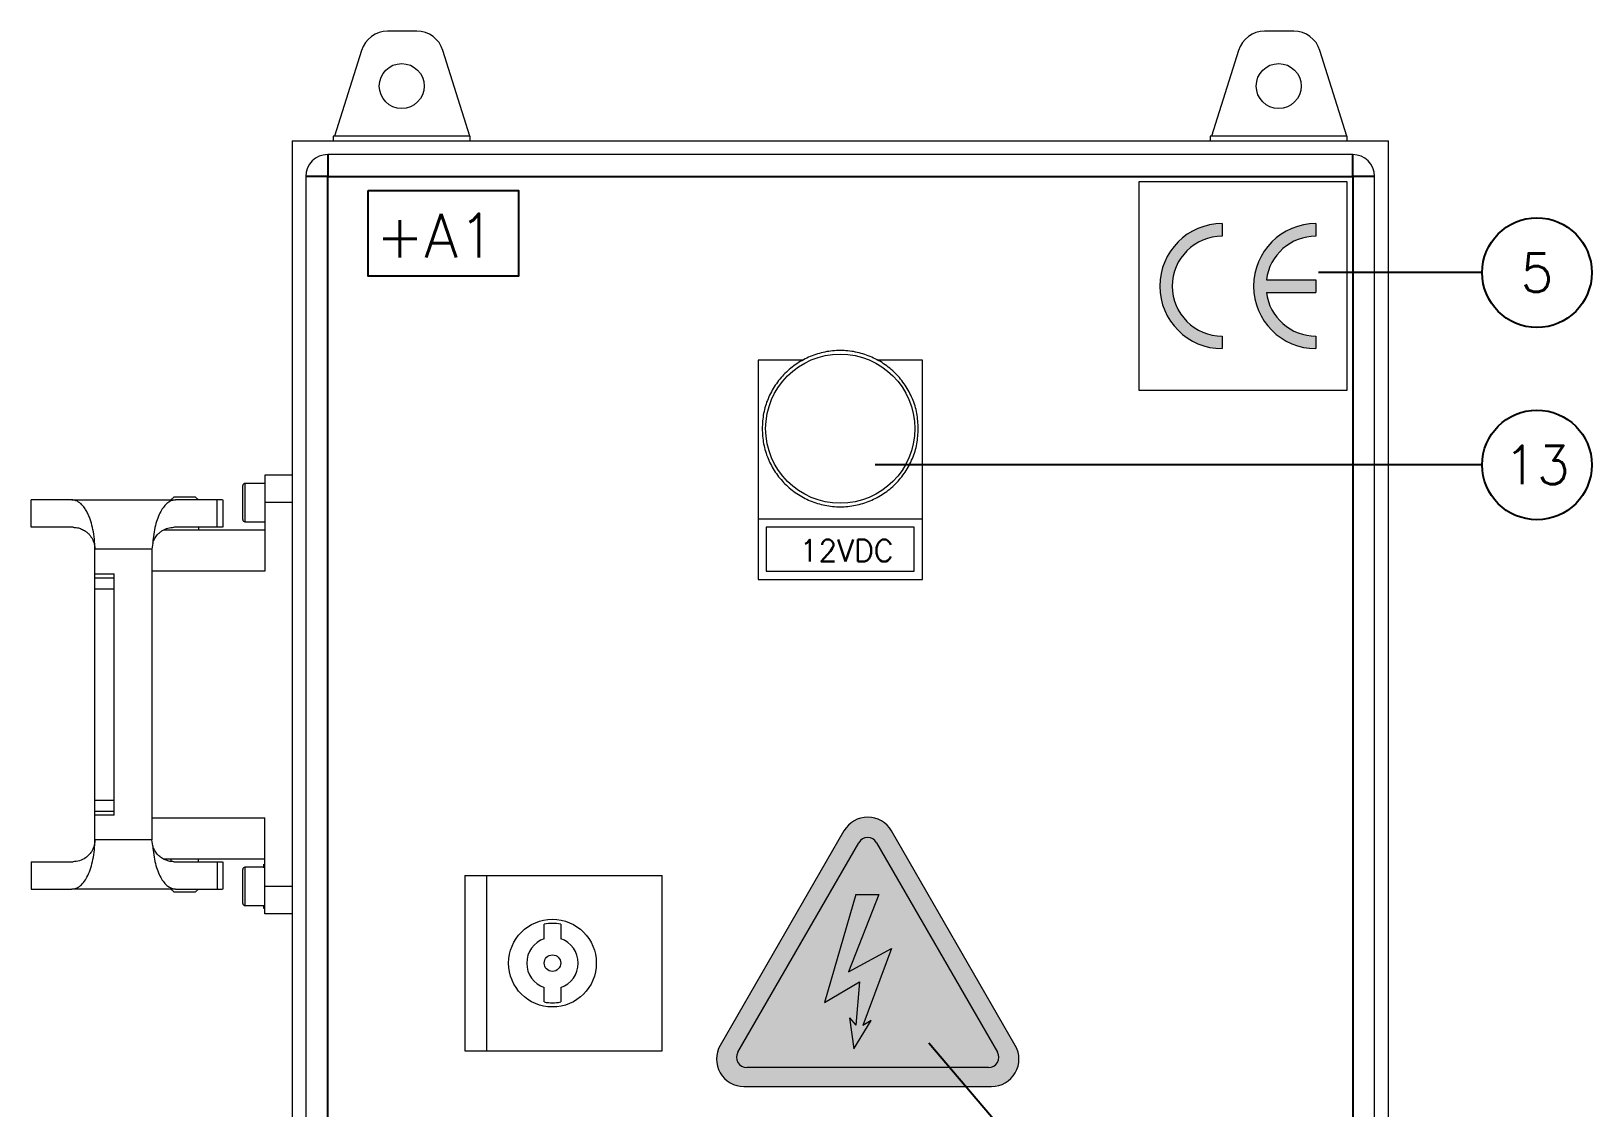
# Model space of a CAD drawing. Extents: x 4137 to 28680, y 2446 to 6814.
# Drawn here: x 24376.6 to 24735.3, y 5632.7 to 5880.2 of the extents above; entities that cross this region are included whole.
import ezdxf
from ezdxf.enums import TextEntityAlignment as Align

# ---------------------------------------------------------------- set-up
doc = ezdxf.new("R2010")
doc.units = 0
doc.header["$LTSCALE"] = 0.5
doc.layers.get('0').update_dxf_attribs({"linetype": 'CONTINUOUS'})
doc.layers.add('DIM', color=5, linetype='CONTINUOUS')
doc.layers.add('VOL', color=2, linetype='CONTINUOUS')
doc.styles.get("Standard").update_dxf_attribs({"font": 'simplex.shx'})

msp = doc.modelspace()

# ---------------------------------------------------------------- hatches: boundary and pattern name
h = msp.add_hatch(color=256)
h.dxf.hatch_style = 1
h.paths.add_polyline_path([(24671.91, 5835.93, 1), (24671.91, 5807.2), (24671.91, 5810.07, -0.377964), (24660.51, 5820.13), (24671.91, 5820.13), (24671.91, 5823), (24660.51, 5823, -0.377965), (24671.91, 5833.06)])
h.paths.add_polyline_path([(24650.36, 5833.06), (24650.36, 5835.93, 1), (24650.36, 5807.2), (24650.36, 5810.07, -1)])
h = msp.add_hatch(color=256)
h.dxf.hatch_style = 1
h.paths.add_polyline_path([(24671.91, 5835.93, 1), (24671.91, 5807.2), (24671.91, 5810.07, -0.377964), (24660.51, 5820.13), (24671.91, 5820.13), (24671.91, 5823), (24660.51, 5823, -0.377965), (24671.91, 5833.06)])
h.paths.add_polyline_path([(24650.36, 5833.06), (24650.36, 5835.93, 1), (24650.36, 5807.2), (24650.36, 5810.07, -1)])
h = msp.add_hatch(color=256)
h.dxf.hatch_style = 1
h.paths.add_polyline_path([(24563.4, 5696.36), (24534.93, 5647.05, 0.57735), (24540.39, 5637.6), (24597.32, 5637.6, 0.577473), (24602.77, 5647.06), (24574.31, 5696.36, 0.577745)])
h.paths.add_polyline_path([(24571.38, 5681.7), (24564.46, 5663.92), (24574.35, 5669.29), (24567.71, 5651.64), (24569.69, 5652.76), (24565.69, 5646.27), (24564.69, 5653.38), (24566.13, 5651.66), (24566.95, 5661.63), (24558.91, 5656.9), (24566.1, 5681.7)], flags=16)
h = msp.add_hatch(color=256)
h.dxf.hatch_style = 1
h.paths.add_polyline_path([(24563.4, 5696.36), (24534.93, 5647.05, 0.57735), (24540.39, 5637.6), (24597.32, 5637.6, 0.577473), (24602.77, 5647.06), (24574.31, 5696.36, 0.577745)])
h.paths.add_polyline_path([(24571.38, 5681.7), (24564.46, 5663.92), (24574.35, 5669.29), (24567.71, 5651.64), (24569.69, 5652.76), (24565.69, 5646.27), (24564.69, 5653.38), (24566.13, 5651.66), (24566.95, 5661.63), (24558.91, 5656.9), (24566.1, 5681.7)], flags=16)
h = msp.add_hatch(color=256)
h.dxf.hatch_style = 1
h.paths.add_polyline_path([(24574.35, 5669.29), (24564.46, 5663.92), (24571.38, 5681.7), (24566.1, 5681.7), (24558.91, 5656.9), (24566.95, 5661.63), (24566.13, 5651.66), (24564.69, 5653.38), (24565.69, 5646.27), (24569.69, 5652.76), (24567.71, 5651.64)])
h = msp.add_hatch(color=256)
h.dxf.hatch_style = 1
h.paths.add_polyline_path([(24574.35, 5669.29), (24564.46, 5663.92), (24571.38, 5681.7), (24566.1, 5681.7), (24558.91, 5656.9), (24566.95, 5661.63), (24566.13, 5651.66), (24564.69, 5653.38), (24565.69, 5646.27), (24569.69, 5652.76), (24567.71, 5651.64)])
at = {"layer": 'VOL'}
h = msp.add_hatch(color=256, dxfattribs=at)
h.dxf.hatch_style = 1
h.paths.add_polyline_path([(24570.9, 5693.62, 0.577255), (24566.81, 5693.62), (24539, 5645.48, 0.576968), (24541.05, 5641.94), (24596.65, 5641.94, 0.577916), (24598.7, 5645.48)])
h.paths.add_polyline_path([(24564.46, 5663.92), (24574.35, 5669.29), (24567.71, 5651.64), (24569.69, 5652.76), (24565.69, 5646.27), (24564.69, 5653.38), (24566.13, 5651.66), (24566.95, 5661.63), (24558.91, 5656.9), (24566.1, 5681.7), (24571.38, 5681.7)], flags=16)
h = msp.add_hatch(color=256, dxfattribs=at)
h.dxf.hatch_style = 1
h.paths.add_polyline_path([(24570.9, 5693.62, 0.577255), (24566.81, 5693.62), (24539, 5645.48, 0.576968), (24541.05, 5641.94), (24596.65, 5641.94, 0.577916), (24598.7, 5645.48)])
h.paths.add_polyline_path([(24564.46, 5663.92), (24574.35, 5669.29), (24567.71, 5651.64), (24569.69, 5652.76), (24565.69, 5646.27), (24564.69, 5653.38), (24566.13, 5651.66), (24566.95, 5661.63), (24558.91, 5656.9), (24566.1, 5681.7), (24571.38, 5681.7)], flags=16)

# ---------------------------------------------------------------- linework, layer by layer
at = {"color": 7, "linetype": 'Continuous', "lineweight": 15}
for p, q in [((24465.2, 5880.15), (24458.5, 5880.15)), ((24465.2, 5880.15), (24458.5, 5880.15)), ((24666.8, 5880.15), (24660.1, 5880.15)), ((24666.8, 5880.15), (24660.1, 5880.15)), ((24452.48, 5875.73), (24446.32, 5856)), ((24452.48, 5875.73), (24446.32, 5856)), ((24477.38, 5856), (24471.21, 5875.73)), ((24477.38, 5856), (24471.21, 5875.73)), ((24654.08, 5875.73), (24647.92, 5856)), ((24654.08, 5875.73), (24647.92, 5856)), ((24678.98, 5856), (24672.81, 5875.73)), ((24678.98, 5856), (24672.81, 5875.73)), ((24436.54, 5854.95), (24688.54, 5854.95)), ((24436.54, 5854.95), (24436.54, 5476.95)), ((24436.54, 5854.95), (24688.54, 5854.95)), ((24436.54, 5854.95), (24436.54, 5476.95)), ((24446.32, 5856), (24445.99, 5856)), ((24445.99, 5856), (24445.99, 5854.95)), ((24446.32, 5856), (24445.99, 5856)), ((24445.99, 5856), (24445.99, 5854.95)), ((24477.38, 5856), (24446.32, 5856)), ((24477.38, 5856), (24446.32, 5856)), ((24477.49, 5856), (24477.38, 5856)), ((24477.49, 5856), (24477.38, 5856)), ((24477.49, 5854.95), (24477.49, 5856)), ((24477.49, 5854.95), (24477.49, 5856)), ((24647.92, 5856), (24647.59, 5856)), ((24647.59, 5856), (24647.59, 5854.95)), ((24647.92, 5856), (24647.59, 5856)), ((24647.59, 5856), (24647.59, 5854.95)), ((24678.98, 5856), (24647.92, 5856)), ((24678.98, 5856), (24647.92, 5856)), ((24679.09, 5856), (24678.98, 5856)), ((24679.09, 5856), (24678.98, 5856)), ((24679.09, 5854.95), (24679.09, 5856)), ((24679.09, 5854.95), (24679.09, 5856)), ((24688.54, 5476.95), (24688.54, 5854.95)), ((24688.54, 5476.95), (24688.54, 5854.95)), ((24680.35, 5851.8), (24444.73, 5851.8)), ((24680.35, 5851.8), (24444.73, 5851.8)), ((24439.69, 5846.76), (24439.69, 5485.14)), ((24439.69, 5846.76), (24439.69, 5485.14)), ((24631.21, 5845.5), (24631.21, 5797.62)), ((24679.09, 5845.5), (24631.21, 5845.5)), ((24631.21, 5845.5), (24631.21, 5797.62)), ((24679.09, 5845.5), (24631.21, 5845.5)), ((24679.09, 5797.62), (24679.09, 5845.5)), ((24679.09, 5797.62), (24679.09, 5845.5)), ((24685.39, 5485.14), (24685.39, 5846.76)), ((24685.39, 5485.14), (24685.39, 5846.76)), ((24650.36, 5835.93), (24650.36, 5833.06)), ((24650.36, 5835.93), (24650.36, 5833.06)), ((24671.91, 5835.93), (24671.91, 5833.06)), ((24671.91, 5835.93), (24671.91, 5833.06)), ((24660.51, 5823), (24671.91, 5823)), ((24660.51, 5823), (24671.91, 5823)), ((24671.91, 5823), (24671.91, 5820.13)), ((24671.91, 5823), (24671.91, 5820.13)), ((24660.51, 5820.13), (24671.91, 5820.13)), ((24660.51, 5820.13), (24671.91, 5820.13)), ((24650.36, 5810.07), (24650.36, 5807.2)), ((24650.36, 5810.07), (24650.36, 5807.2)), ((24671.91, 5810.07), (24671.91, 5807.2)), ((24671.91, 5810.07), (24671.91, 5807.2)), ((24554.1, 5804.55), (24543.64, 5804.55)), ((24543.64, 5804.55), (24543.64, 5768.01)), ((24554.1, 5804.55), (24543.64, 5804.55)), ((24543.64, 5804.55), (24543.64, 5768.01)), ((24581.44, 5804.55), (24570.98, 5804.55)), ((24581.44, 5804.55), (24570.98, 5804.55)), ((24581.44, 5768.01), (24581.44, 5804.55)), ((24581.44, 5768.01), (24581.44, 5804.55)), ((24631.21, 5797.62), (24679.09, 5797.62)), ((24631.21, 5797.62), (24679.09, 5797.62)), ((24430.24, 5776.2), (24425.7, 5776.2)), ((24430.24, 5776.2), (24425.7, 5776.2)), ((24436.54, 5778.09), (24430.24, 5778.09)), ((24430.24, 5778.09), (24430.24, 5771.79)), ((24436.54, 5778.09), (24430.24, 5778.09)), ((24430.24, 5778.09), (24430.24, 5771.79)), ((24376.56, 5766.12), (24376.56, 5772.42)), ((24385.92, 5772.42), (24376.56, 5772.42)), ((24376.56, 5766.12), (24376.56, 5772.42)), ((24385.92, 5772.42), (24376.56, 5772.42)), ((24385.92, 5772.42), (24409.75, 5772.42)), ((24385.92, 5772.42), (24409.75, 5772.42)), ((24409.33, 5773.06), (24408.69, 5772.42)), ((24409.33, 5773.06), (24408.69, 5772.42)), ((24419.32, 5772.42), (24409.75, 5772.42)), ((24419.32, 5772.42), (24409.75, 5772.42)), ((24414.99, 5772.42), (24414.36, 5773.05)), ((24414.99, 5772.42), (24414.36, 5773.05)), ((24419.32, 5766.12), (24419.32, 5772.42)), ((24419.32, 5766.12), (24419.32, 5772.42)), ((24420.66, 5766.12), (24420.66, 5772.43)), ((24420.66, 5766.12), (24420.66, 5772.43)), ((24425.2, 5771.79), (24425.2, 5775.7)), ((24425.2, 5771.79), (24425.2, 5775.7)), ((24425.2, 5767.89), (24425.2, 5771.79)), ((24425.2, 5767.89), (24425.2, 5771.79)), ((24430.24, 5771.79), (24430.24, 5756.04)), ((24436.54, 5771.79), (24430.24, 5771.79)), ((24430.24, 5771.79), (24430.24, 5756.04)), ((24436.54, 5771.79), (24430.24, 5771.79)), ((24386.17, 5766.12), (24376.56, 5766.12)), ((24386.17, 5766.12), (24376.56, 5766.12)), ((24430.24, 5765.49), (24406.96, 5765.49)), ((24430.24, 5765.49), (24406.96, 5765.49)), ((24419.32, 5766.12), (24409.35, 5766.12)), ((24419.32, 5766.12), (24409.35, 5766.12)), ((24414.99, 5766.12), (24414.99, 5765.49)), ((24414.99, 5766.12), (24414.99, 5765.49)), ((24425.7, 5767.38), (24430.24, 5767.38)), ((24425.7, 5767.38), (24430.24, 5767.38)), ((24543.64, 5768.01), (24543.64, 5754.15)), ((24581.44, 5768.01), (24543.64, 5768.01)), ((24543.64, 5768.01), (24543.64, 5754.15)), ((24581.44, 5768.01), (24543.64, 5768.01)), ((24545.53, 5766.12), (24545.53, 5756.04)), ((24579.55, 5766.12), (24545.53, 5766.12)), ((24545.53, 5766.12), (24545.53, 5756.04)), ((24579.55, 5766.12), (24545.53, 5766.12)), ((24579.55, 5756.04), (24579.55, 5766.12)), ((24579.55, 5756.04), (24579.55, 5766.12)), ((24581.44, 5754.15), (24581.44, 5768.01)), ((24581.44, 5754.15), (24581.44, 5768.01)), ((24404.5, 5762.47), (24404.31, 5761.08)), ((24404.5, 5762.47), (24404.31, 5761.08)), ((24404.31, 5761.08), (24391.21, 5761.08)), ((24391.21, 5755.41), (24391.21, 5761.08)), ((24404.31, 5761.08), (24391.21, 5761.08)), ((24391.21, 5755.41), (24391.21, 5761.08)), ((24404.31, 5761.08), (24404.31, 5694.3)), ((24404.31, 5761.08), (24404.31, 5694.3)), ((24391.21, 5755.41), (24395.62, 5755.41)), ((24391.21, 5754.48), (24391.21, 5755.41)), ((24391.21, 5755.41), (24395.62, 5755.41)), ((24391.21, 5754.48), (24391.21, 5755.41)), ((24391.21, 5754.48), (24395.62, 5754.48)), ((24391.21, 5754.48), (24395.62, 5754.48)), ((24395.62, 5754.48), (24395.62, 5755.41)), ((24395.62, 5754.48), (24395.62, 5755.41)), ((24545.53, 5756.04), (24579.55, 5756.04)), ((24545.53, 5756.04), (24579.55, 5756.04)), ((24391.21, 5703.43), (24391.21, 5751.96)), ((24391.21, 5751.96), (24395.62, 5751.96)), ((24391.21, 5703.43), (24391.21, 5751.96)), ((24391.21, 5751.96), (24395.62, 5751.96)), ((24395.62, 5703.43), (24395.62, 5751.96)), ((24395.62, 5703.43), (24395.62, 5751.96)), ((24543.64, 5754.15), (24581.44, 5754.15)), ((24543.64, 5754.15), (24581.44, 5754.15)), ((24391.21, 5703.43), (24395.62, 5703.43)), ((24391.21, 5703.43), (24395.62, 5703.43)), ((24391.21, 5700.91), (24395.62, 5700.91)), ((24391.21, 5699.97), (24391.21, 5700.91)), ((24391.21, 5700.91), (24395.62, 5700.91)), ((24391.21, 5699.97), (24391.21, 5700.91)), ((24395.62, 5699.97), (24395.62, 5700.91)), ((24395.62, 5699.97), (24395.62, 5700.91)), ((24395.62, 5699.97), (24391.21, 5699.97)), ((24391.21, 5694.3), (24391.21, 5699.97)), ((24395.62, 5699.97), (24391.21, 5699.97)), ((24391.21, 5694.3), (24391.21, 5699.97)), ((24430.24, 5683.59), (24430.24, 5699.34)), ((24430.24, 5683.59), (24430.24, 5699.34)), ((24404.31, 5694.3), (24391.21, 5694.3)), ((24404.31, 5694.3), (24391.21, 5694.3)), ((24404.5, 5692.92), (24404.31, 5694.3)), ((24404.5, 5692.92), (24404.31, 5694.3)), ((24563.4, 5696.36), (24534.93, 5647.05)), ((24563.4, 5696.36), (24534.93, 5647.05)), ((24539.01, 5645.48), (24566.81, 5693.62)), ((24539.01, 5645.48), (24566.81, 5693.62)), ((24570.9, 5693.62), (24598.7, 5645.48)), ((24570.9, 5693.62), (24598.7, 5645.48)), ((24602.77, 5647.05), (24574.31, 5696.36)), ((24602.77, 5647.05), (24574.31, 5696.36)), ((24406.94, 5689.89), (24430.24, 5689.89)), ((24406.94, 5689.89), (24430.24, 5689.89)), ((24408.69, 5689.89), (24408.69, 5689.2)), ((24408.69, 5689.89), (24408.69, 5689.2)), ((24414.99, 5689.26), (24414.99, 5689.89)), ((24414.99, 5689.26), (24414.99, 5689.89)), ((24376.56, 5689.26), (24386.17, 5689.26)), ((24376.56, 5689.26), (24376.56, 5682.96)), ((24376.56, 5689.26), (24386.17, 5689.26)), ((24376.56, 5689.26), (24376.56, 5682.96)), ((24409.35, 5689.26), (24419.32, 5689.26)), ((24409.35, 5689.26), (24419.32, 5689.26)), ((24419.32, 5689.26), (24419.32, 5682.96)), ((24419.32, 5689.26), (24419.32, 5682.96)), ((24420.66, 5682.96), (24420.66, 5689.27)), ((24420.66, 5682.96), (24420.66, 5689.27)), ((24425.2, 5683.59), (24425.2, 5687.5)), ((24425.2, 5683.59), (24425.2, 5687.5)), ((24430.24, 5688), (24425.7, 5688)), ((24430.24, 5688), (24425.7, 5688)), ((24429.99, 5688.16), (24429.99, 5688)), ((24429.99, 5688.16), (24429.99, 5688)), ((24376.56, 5682.96), (24385.92, 5682.96)), ((24376.56, 5682.96), (24385.92, 5682.96)), ((24409.75, 5682.96), (24385.92, 5682.96)), ((24409.75, 5682.96), (24385.92, 5682.96)), ((24408.69, 5682.96), (24409.33, 5682.33)), ((24408.69, 5682.96), (24409.33, 5682.33)), ((24409.75, 5682.96), (24419.32, 5682.96)), ((24409.75, 5682.96), (24419.32, 5682.96)), ((24414.99, 5682.96), (24414.36, 5682.33)), ((24414.99, 5682.96), (24414.36, 5682.33)), ((24425.2, 5679.69), (24425.2, 5683.59)), ((24425.2, 5679.69), (24425.2, 5683.59)), ((24436.54, 5683.59), (24430.24, 5683.59)), ((24430.24, 5677.29), (24430.24, 5683.59)), ((24436.54, 5683.59), (24430.24, 5683.59)), ((24430.24, 5677.29), (24430.24, 5683.59)), ((24476.23, 5686.11), (24476.23, 5645.79)), ((24476.23, 5686.11), (24481.27, 5686.11)), ((24476.23, 5686.11), (24476.23, 5645.79)), ((24476.23, 5686.11), (24481.27, 5686.11)), ((24481.27, 5645.79), (24481.27, 5686.11)), ((24481.27, 5686.11), (24521.59, 5686.11)), ((24481.27, 5645.79), (24481.27, 5686.11)), ((24481.27, 5686.11), (24521.59, 5686.11)), ((24521.59, 5645.79), (24521.59, 5686.11)), ((24521.59, 5645.79), (24521.59, 5686.11)), ((24425.7, 5679.18), (24430.24, 5679.18)), ((24425.7, 5679.18), (24430.24, 5679.18)), ((24429.99, 5679.18), (24429.99, 5678.55)), ((24429.99, 5679.18), (24429.99, 5678.55)), ((24566.1, 5681.7), (24558.91, 5656.9)), ((24566.1, 5681.7), (24558.91, 5656.9)), ((24571.38, 5681.7), (24564.46, 5663.92)), ((24571.38, 5681.7), (24564.46, 5663.92)), ((24566.1, 5681.7), (24571.38, 5681.7)), ((24566.1, 5681.7), (24571.38, 5681.7)), ((24429.99, 5678.55), (24430.24, 5678.55)), ((24429.99, 5678.55), (24430.24, 5678.55)), ((24436.54, 5677.29), (24430.24, 5677.29)), ((24436.54, 5677.29), (24430.24, 5677.29)), ((24494.5, 5671.57), (24494.5, 5674.89)), ((24494.5, 5671.57), (24494.5, 5674.89)), ((24498.28, 5674.89), (24498.28, 5671.57)), ((24498.28, 5674.89), (24498.28, 5671.57)), ((24564.46, 5663.92), (24574.35, 5669.29)), ((24564.46, 5663.92), (24574.35, 5669.29)), ((24574.35, 5669.29), (24567.71, 5651.64)), ((24574.35, 5669.29), (24567.71, 5651.64)), ((24558.91, 5656.9), (24566.95, 5661.63)), ((24558.91, 5656.9), (24566.95, 5661.63)), ((24566.95, 5661.63), (24566.13, 5651.66)), ((24566.95, 5661.63), (24566.13, 5651.66)), ((24494.5, 5657.02), (24494.5, 5660.34)), ((24494.5, 5657.02), (24494.5, 5660.34)), ((24498.28, 5660.34), (24498.28, 5657.02)), ((24498.28, 5660.34), (24498.28, 5657.02)), ((24564.69, 5653.38), (24565.69, 5646.27)), ((24564.69, 5653.38), (24566.13, 5651.66)), ((24564.69, 5653.38), (24565.69, 5646.27)), ((24564.69, 5653.38), (24566.13, 5651.66)), ((24565.69, 5646.27), (24569.69, 5652.76)), ((24565.69, 5646.27), (24569.69, 5652.76)), ((24569.69, 5652.76), (24567.71, 5651.64)), ((24569.69, 5652.76), (24567.71, 5651.64)), ((24476.23, 5645.79), (24481.27, 5645.79)), ((24476.23, 5645.79), (24481.27, 5645.79)), ((24481.27, 5645.79), (24521.59, 5645.79)), ((24481.27, 5645.79), (24521.59, 5645.79)), ((24596.65, 5641.94), (24541.05, 5641.94)), ((24596.65, 5641.94), (24541.05, 5641.94)), ((24540.39, 5637.6), (24597.32, 5637.6)), ((24540.39, 5637.6), (24597.32, 5637.6))]:
    msp.add_line(p, q, dxfattribs=at)
at = {"color": 8, "linetype": 'Continuous', "lineweight": 15}
for p, q in [((24425.7, 5776.2), (24425.7, 5771.79)), ((24425.7, 5776.2), (24425.7, 5771.79)), ((24425.7, 5771.79), (24425.7, 5767.38)), ((24425.7, 5771.79), (24425.7, 5767.38)), ((24430.24, 5756.04), (24404.31, 5756.04)), ((24430.24, 5756.04), (24404.31, 5756.04)), ((24404.31, 5699.34), (24430.24, 5699.34)), ((24404.31, 5699.34), (24430.24, 5699.34)), ((24425.7, 5688), (24425.7, 5683.59)), ((24425.7, 5688), (24425.7, 5683.59)), ((24425.7, 5683.59), (24425.7, 5679.18)), ((24425.7, 5683.59), (24425.7, 5679.18))]:
    msp.add_line(p, q, dxfattribs=at)
at = {"color": 7, "linetype": 'Continuous', "lineweight": 15}
for centre, radius in [((24461.74, 5867.55), 5.17), ((24461.74, 5867.55), 5.17), ((24663.34, 5867.55), 5.17), ((24663.34, 5867.55), 5.17), ((24562.54, 5788.8), 17.14), ((24562.54, 5788.8), 17.14), ((24496.39, 5665.95), 10.08), ((24496.39, 5665.95), 10.08), ((24496.39, 5665.95), 1.89), ((24496.39, 5665.95), 1.89)]:
    msp.add_circle(centre, radius, dxfattribs=at)
for centre, radius, start, end in [((24458.5, 5873.85), 6.3, 90, 162.646), ((24458.5, 5873.85), 6.3, 90, 162.646), ((24465.2, 5873.85), 6.3, 17.354, 90), ((24465.2, 5873.85), 6.3, 17.354, 90), ((24660.1, 5873.85), 6.3, 90, 162.646), ((24660.1, 5873.85), 6.3, 90, 162.646), ((24666.8, 5873.85), 6.3, 17.354, 90), ((24666.8, 5873.85), 6.3, 17.354, 90), ((24444.73, 5846.76), 5.04, 90, 180), ((24444.73, 5846.76), 5.04, 90, 180), ((24680.35, 5846.76), 5.04, 0, 90), ((24680.35, 5846.76), 5.04, 0, 90), ((24650.36, 5821.56), 14.36, 90, 270), ((24650.36, 5821.56), 14.36, 90, 270), ((24671.91, 5821.56), 14.36, 90, 270), ((24671.91, 5821.56), 14.36, 90, 270), ((24650.36, 5821.56), 11.49, 90, 270), ((24650.36, 5821.56), 11.49, 90, 270), ((24671.91, 5821.56), 11.49, 90, 172.8192), ((24671.91, 5821.56), 11.49, 90, 172.8192), ((24671.91, 5821.56), 11.49, 187.1808, 270), ((24671.91, 5821.56), 11.49, 187.1808, 270), ((24425.7, 5775.7), 0.504, 90, 180), ((24425.7, 5775.7), 0.504, 90, 180), ((24425.7, 5767.89), 0.504, 180, 270), ((24425.7, 5767.89), 0.504, 180, 270), ((24568.86, 5693.21), 6.3, 29.9936, 150), ((24568.86, 5693.21), 6.3, 29.9936, 150), ((24568.85, 5692.44), 2.36, 30.0082, 149.9918), ((24568.85, 5692.44), 2.36, 30.0082, 149.9918), ((24425.7, 5687.5), 0.504, 90, 180), ((24425.7, 5687.5), 0.504, 90, 180), ((24425.7, 5679.69), 0.504, 180, 270), ((24425.7, 5679.69), 0.504, 180, 270), ((24496.39, 5665.95), 9.14, 78.0595, 101.9405), ((24496.39, 5665.95), 9.14, 78.0595, 101.9405), ((24496.39, 5665.95), 5.92, 108.6115, 251.3885), ((24496.39, 5665.95), 5.92, 108.6115, 251.3885), ((24496.39, 5665.95), 5.92, 288.6115, 71.3885), ((24496.39, 5665.95), 5.92, 288.6115, 71.3885), ((24496.39, 5665.95), 9.13, 258.0595, 281.9405), ((24496.39, 5665.95), 9.13, 258.0595, 281.9405), ((24540.39, 5643.9), 6.3, 150, 270), ((24540.39, 5643.9), 6.3, 150, 270), ((24597.32, 5643.9), 6.3, 270, 29.9936), ((24597.32, 5643.9), 6.3, 270, 29.9936), ((24541.05, 5644.3), 2.36, 149.9918, 270), ((24541.05, 5644.3), 2.36, 149.9918, 270), ((24596.65, 5644.3), 2.36, 270, 30.0082), ((24596.65, 5644.3), 2.36, 270, 30.0082)]:
    msp.add_arc(centre, radius, start, end, dxfattribs=at)
for points, knots in [([(24580.49, 5788.8), (24580.43, 5789.98), (24580.29, 5792.33), (24579.23, 5795.72), (24577.57, 5798.84), (24575.32, 5801.58), (24572.58, 5803.83), (24569.45, 5805.5), (24566.06, 5806.53), (24562.54, 5806.88), (24559.01, 5806.53), (24555.62, 5805.5), (24552.5, 5803.83), (24549.76, 5801.58), (24547.51, 5798.84), (24545.85, 5795.72), (24544.79, 5792.33), (24544.65, 5789.98), (24544.58, 5788.8)], [0, 0, 0, 0, 0.0624997, 0.125, 0.1875001, 0.25, 0.3125, 0.3750001, 0.4375, 0.5, 0.5625, 0.6249999, 0.6875, 0.75, 0.8124999, 0.875, 0.9375003, 1, 1, 1, 1]), ([(24580.49, 5788.8), (24580.43, 5789.98), (24580.29, 5792.33), (24579.23, 5795.72), (24577.57, 5798.84), (24575.32, 5801.58), (24572.58, 5803.83), (24569.45, 5805.5), (24566.06, 5806.53), (24562.54, 5806.88), (24559.01, 5806.53), (24555.62, 5805.5), (24552.5, 5803.83), (24549.76, 5801.58), (24547.51, 5798.84), (24545.85, 5795.72), (24544.79, 5792.33), (24544.65, 5789.98), (24544.58, 5788.8)], [0, 0, 0, 0, 0.0624997, 0.125, 0.1875001, 0.25, 0.3125, 0.3750001, 0.4375, 0.5, 0.5625, 0.6249999, 0.6875, 0.75, 0.8124999, 0.875, 0.9375003, 1, 1, 1, 1]), ([(24544.58, 5788.8), (24544.65, 5787.63), (24544.79, 5785.28), (24545.85, 5781.89), (24547.51, 5778.77), (24549.76, 5776.03), (24552.5, 5773.78), (24555.62, 5772.11), (24559.01, 5771.08), (24562.54, 5770.73), (24566.06, 5771.08), (24569.45, 5772.11), (24572.58, 5773.78), (24575.32, 5776.03), (24577.57, 5778.77), (24579.23, 5781.89), (24580.29, 5785.28), (24580.43, 5787.63), (24580.49, 5788.8)], [0, 0, 0, 0, 0.0625, 0.125, 0.1875, 0.25, 0.3125, 0.375, 0.4375, 0.5, 0.5625, 0.625, 0.6875, 0.75, 0.8125, 0.875, 0.9375, 1, 1, 1, 1]), ([(24544.58, 5788.8), (24544.65, 5787.63), (24544.79, 5785.28), (24545.85, 5781.89), (24547.51, 5778.77), (24549.76, 5776.03), (24552.5, 5773.78), (24555.62, 5772.11), (24559.01, 5771.08), (24562.54, 5770.73), (24566.06, 5771.08), (24569.45, 5772.11), (24572.58, 5773.78), (24575.32, 5776.03), (24577.57, 5778.77), (24579.23, 5781.89), (24580.29, 5785.28), (24580.43, 5787.63), (24580.49, 5788.8)], [0, 0, 0, 0, 0.0625, 0.125, 0.1875, 0.25, 0.3125, 0.375, 0.4375, 0.5, 0.5625, 0.625, 0.6875, 0.75, 0.8125, 0.875, 0.9375, 1, 1, 1, 1]), ([(24391.21, 5761.08), (24391.18, 5761.86), (24391.14, 5763.42), (24390.8, 5765.62), (24390.37, 5767.28), (24389.94, 5768.48), (24389.54, 5769.37), (24389.07, 5770.23), (24388.5, 5771.02), (24387.91, 5771.62), (24387.3, 5772.05), (24386.65, 5772.36), (24386.17, 5772.4), (24385.92, 5772.42)], [0, 0, 0, 0, 0.123484, 0.249709, 0.370549, 0.434874, 0.499843, 0.577928, 0.661377, 0.749894, 0.819089, 0.902582, 1, 1, 1, 1]), ([(24391.21, 5761.08), (24391.18, 5761.86), (24391.14, 5763.42), (24390.8, 5765.62), (24390.37, 5767.28), (24389.94, 5768.48), (24389.54, 5769.37), (24389.07, 5770.23), (24388.5, 5771.02), (24387.91, 5771.62), (24387.3, 5772.05), (24386.65, 5772.36), (24386.17, 5772.4), (24385.92, 5772.42)], [0, 0, 0, 0, 0.123484, 0.249709, 0.370549, 0.434874, 0.499843, 0.577928, 0.661377, 0.749894, 0.819089, 0.902582, 1, 1, 1, 1]), ([(24409.75, 5772.42), (24409.45, 5772.39), (24408.83, 5772.33), (24407.94, 5771.79), (24407.09, 5770.96), (24406.31, 5769.78), (24405.64, 5768.31), (24405.09, 5766.56), (24404.68, 5764.6), (24404.56, 5763.17), (24404.5, 5762.47)], [0, 0, 0, 0, 0.125339, 0.249985, 0.375868, 0.499958, 0.626027, 0.74986, 0.875679, 1, 1, 1, 1]), ([(24409.75, 5772.42), (24409.45, 5772.39), (24408.83, 5772.33), (24407.94, 5771.79), (24407.09, 5770.96), (24406.31, 5769.78), (24405.64, 5768.31), (24405.09, 5766.56), (24404.68, 5764.6), (24404.56, 5763.17), (24404.5, 5762.47)], [0, 0, 0, 0, 0.125339, 0.249985, 0.375868, 0.499958, 0.626027, 0.74986, 0.875679, 1, 1, 1, 1]), ([(24414.36, 5773.05), (24414.33, 5773.05), (24414.25, 5773.05), (24413.67, 5773.05), (24412.83, 5773.05), (24411.84, 5773.05), (24410.85, 5773.05), (24410.02, 5773.05), (24409.44, 5773.05), (24409.36, 5773.05), (24409.32, 5773.05)], [0, 0, 0, 0, 0.125, 0.25, 0.374999, 0.5, 0.625, 0.75, 0.875, 1, 1, 1, 1]), ([(24414.36, 5773.05), (24414.33, 5773.05), (24414.25, 5773.05), (24413.67, 5773.05), (24412.83, 5773.05), (24411.84, 5773.05), (24410.85, 5773.05), (24410.02, 5773.05), (24409.44, 5773.05), (24409.36, 5773.05), (24409.32, 5773.05)], [0, 0, 0, 0, 0.125, 0.25, 0.374999, 0.5, 0.625, 0.75, 0.875, 1, 1, 1, 1]), ([(24420.5, 5772.42), (24420.54, 5772.42), (24420.68, 5772.42), (24419.88, 5772.42), (24419.32, 5772.42)], [0, 0, 0, 0, 0.296633, 1, 1, 1, 1]), ([(24420.5, 5772.42), (24420.54, 5772.42), (24420.68, 5772.42), (24419.88, 5772.42), (24419.32, 5772.42)], [0, 0, 0, 0, 0.296633, 1, 1, 1, 1]), ([(24386.17, 5766.12), (24386.51, 5766.11), (24387.17, 5766.07), (24388.14, 5765.76), (24388.94, 5765.32), (24389.55, 5764.84), (24390, 5764.38), (24390.39, 5763.86), (24390.7, 5763.31), (24390.96, 5762.66), (24391.16, 5761.93), (24391.19, 5761.35), (24391.21, 5761.08)], [0, 0, 0, 0, 0.175291, 0.341505, 0.50016, 0.591088, 0.674174, 0.750202, 0.816448, 0.875182, 0.94193, 1, 1, 1, 1]), ([(24386.17, 5766.12), (24386.51, 5766.11), (24387.17, 5766.07), (24388.14, 5765.76), (24388.94, 5765.32), (24389.55, 5764.84), (24390, 5764.38), (24390.39, 5763.86), (24390.7, 5763.31), (24390.96, 5762.66), (24391.16, 5761.93), (24391.19, 5761.35), (24391.21, 5761.08)], [0, 0, 0, 0, 0.175291, 0.341505, 0.50016, 0.591088, 0.674174, 0.750202, 0.816448, 0.875182, 0.94193, 1, 1, 1, 1]), ([(24404.5, 5762.47), (24404.63, 5762.82), (24404.84, 5763.38), (24405.2, 5763.96), (24405.59, 5764.47), (24406.11, 5764.98), (24406.94, 5765.56), (24408.03, 5766.03), (24408.9, 5766.09), (24409.35, 5766.12)], [0, 0, 0, 0, 0.113169, 0.178167, 0.249846, 0.368605, 0.499907, 0.74243, 1, 1, 1, 1]), ([(24404.5, 5762.47), (24404.63, 5762.82), (24404.84, 5763.38), (24405.2, 5763.96), (24405.59, 5764.47), (24406.11, 5764.98), (24406.94, 5765.56), (24408.03, 5766.03), (24408.9, 5766.09), (24409.35, 5766.12)], [0, 0, 0, 0, 0.113169, 0.178167, 0.249846, 0.368605, 0.499907, 0.74243, 1, 1, 1, 1]), ([(24420.5, 5766.12), (24420.54, 5766.12), (24420.68, 5766.12), (24419.88, 5766.12), (24419.32, 5766.12)], [0, 0, 0, 0, 0.296633, 1, 1, 1, 1]), ([(24420.5, 5766.12), (24420.54, 5766.12), (24420.68, 5766.12), (24419.88, 5766.12), (24419.32, 5766.12)], [0, 0, 0, 0, 0.296633, 1, 1, 1, 1]), ([(24391.21, 5751.96), (24391.21, 5752.28), (24391.21, 5752.91), (24391.21, 5753.72), (24391.21, 5754.31), (24391.21, 5754.42), (24391.21, 5754.48)], [0, 0, 0, 0, 0.2500002, 0.4999987, 0.7499995, 1, 1, 1, 1]), ([(24391.21, 5751.96), (24391.21, 5752.28), (24391.21, 5752.91), (24391.21, 5753.72), (24391.21, 5754.31), (24391.21, 5754.42), (24391.21, 5754.48)], [0, 0, 0, 0, 0.2500002, 0.4999987, 0.7499995, 1, 1, 1, 1]), ([(24395.62, 5751.96), (24395.62, 5752.28), (24395.62, 5752.91), (24395.62, 5753.72), (24395.62, 5754.31), (24395.62, 5754.42), (24395.62, 5754.48)], [0, 0, 0, 0, 0.2500002, 0.4999987, 0.7499995, 1, 1, 1, 1]), ([(24395.62, 5751.96), (24395.62, 5752.28), (24395.62, 5752.91), (24395.62, 5753.72), (24395.62, 5754.31), (24395.62, 5754.42), (24395.62, 5754.48)], [0, 0, 0, 0, 0.2500002, 0.4999987, 0.7499995, 1, 1, 1, 1]), ([(24391.21, 5700.91), (24391.21, 5700.97), (24391.21, 5701.08), (24391.21, 5701.67), (24391.21, 5702.48), (24391.21, 5703.11), (24391.21, 5703.43)], [0, 0, 0, 0, 0.250001, 0.500001, 0.75, 1, 1, 1, 1]), ([(24391.21, 5700.91), (24391.21, 5700.97), (24391.21, 5701.08), (24391.21, 5701.67), (24391.21, 5702.48), (24391.21, 5703.11), (24391.21, 5703.43)], [0, 0, 0, 0, 0.250001, 0.500001, 0.75, 1, 1, 1, 1]), ([(24395.62, 5700.91), (24395.62, 5700.97), (24395.62, 5701.08), (24395.62, 5701.67), (24395.62, 5702.48), (24395.62, 5703.11), (24395.62, 5703.43)], [0, 0, 0, 0, 0.250001, 0.500001, 0.75, 1, 1, 1, 1]), ([(24395.62, 5700.91), (24395.62, 5700.97), (24395.62, 5701.08), (24395.62, 5701.67), (24395.62, 5702.48), (24395.62, 5703.11), (24395.62, 5703.43)], [0, 0, 0, 0, 0.250001, 0.500001, 0.75, 1, 1, 1, 1]), ([(24385.92, 5682.96), (24386.25, 5683), (24386.91, 5683.08), (24387.89, 5683.71), (24388.79, 5684.7), (24389.61, 5686.08), (24390.28, 5687.76), (24390.8, 5689.77), (24391.14, 5691.97), (24391.18, 5693.53), (24391.21, 5694.3)], [0, 0, 0, 0, 0.125442, 0.250088, 0.382533, 0.500072, 0.629263, 0.750161, 0.876453, 1, 1, 1, 1]), ([(24385.92, 5682.96), (24386.25, 5683), (24386.91, 5683.08), (24387.89, 5683.71), (24388.79, 5684.7), (24389.61, 5686.08), (24390.28, 5687.76), (24390.8, 5689.77), (24391.14, 5691.97), (24391.18, 5693.53), (24391.21, 5694.3)], [0, 0, 0, 0, 0.125442, 0.250088, 0.382533, 0.500072, 0.629263, 0.750161, 0.876453, 1, 1, 1, 1]), ([(24391.21, 5694.3), (24391.19, 5694.04), (24391.17, 5693.62), (24391.06, 5693.1), (24390.92, 5692.62), (24390.7, 5692.08), (24390.32, 5691.41), (24389.77, 5690.74), (24388.87, 5689.99), (24387.65, 5689.38), (24386.67, 5689.31), (24386.17, 5689.26)], [0, 0, 0, 0, 0.058051, 0.090046, 0.125013, 0.183595, 0.250017, 0.366368, 0.49998, 0.740569, 1, 1, 1, 1]), ([(24391.21, 5694.3), (24391.19, 5694.04), (24391.17, 5693.62), (24391.06, 5693.1), (24390.92, 5692.62), (24390.7, 5692.08), (24390.32, 5691.41), (24389.77, 5690.74), (24388.87, 5689.99), (24387.65, 5689.38), (24386.67, 5689.31), (24386.17, 5689.26)], [0, 0, 0, 0, 0.058051, 0.090046, 0.125013, 0.183595, 0.250017, 0.366368, 0.49998, 0.740569, 1, 1, 1, 1]), ([(24404.5, 5692.92), (24404.56, 5692.22), (24404.68, 5690.79), (24405.09, 5688.83), (24405.64, 5687.08), (24406.31, 5685.61), (24407.09, 5684.44), (24408.22, 5683.28), (24409.14, 5683.09), (24409.75, 5682.96)], [0, 0, 0, 0, 0.1244, 0.250328, 0.374221, 0.500433, 0.624584, 0.750609, 1, 1, 1, 1]), ([(24409.35, 5689.26), (24409.05, 5689.28), (24408.45, 5689.31), (24407.58, 5689.55), (24406.87, 5689.89), (24406.31, 5690.27), (24405.9, 5690.61), (24405.43, 5691.12), (24404.92, 5691.79), (24404.63, 5692.57), (24404.5, 5692.92)], [0, 0, 0, 0, 0.17366, 0.340025, 0.500233, 0.589352, 0.672578, 0.75033, 0.886863, 1, 1, 1, 1]), ([(24404.5, 5692.92), (24404.56, 5692.22), (24404.68, 5690.79), (24405.09, 5688.83), (24405.64, 5687.08), (24406.31, 5685.61), (24407.09, 5684.44), (24408.22, 5683.28), (24409.14, 5683.09), (24409.75, 5682.96)], [0, 0, 0, 0, 0.1244, 0.250328, 0.374221, 0.500433, 0.624584, 0.750609, 1, 1, 1, 1]), ([(24409.35, 5689.26), (24409.05, 5689.28), (24408.45, 5689.31), (24407.58, 5689.55), (24406.87, 5689.89), (24406.31, 5690.27), (24405.9, 5690.61), (24405.43, 5691.12), (24404.92, 5691.79), (24404.63, 5692.57), (24404.5, 5692.92)], [0, 0, 0, 0, 0.17366, 0.340025, 0.500233, 0.589352, 0.672578, 0.75033, 0.886863, 1, 1, 1, 1]), ([(24419.32, 5689.26), (24419.88, 5689.26), (24420.68, 5689.26), (24420.54, 5689.26), (24420.5, 5689.26)], [0, 0, 0, 0, 0.703367, 1, 1, 1, 1]), ([(24419.32, 5689.26), (24419.88, 5689.26), (24420.68, 5689.26), (24420.54, 5689.26), (24420.5, 5689.26)], [0, 0, 0, 0, 0.703367, 1, 1, 1, 1]), ([(24429.99, 5688.71), (24429.99, 5688.7), (24429.99, 5688.69), (24429.99, 5688.56), (24429.99, 5688.39), (24429.99, 5688.25), (24429.99, 5688.18)], [0, 0, 0, 0, 0.249999, 0.500002, 0.750002, 1, 1, 1, 1]), ([(24429.99, 5688.71), (24429.99, 5688.7), (24429.99, 5688.69), (24429.99, 5688.56), (24429.99, 5688.39), (24429.99, 5688.25), (24429.99, 5688.18)], [0, 0, 0, 0, 0.249999, 0.500002, 0.750002, 1, 1, 1, 1]), ([(24429.99, 5688.52), (24429.99, 5688.52), (24429.99, 5688.51), (24429.99, 5688.48), (24429.99, 5688.42), (24429.99, 5688.36), (24429.99, 5688.29), (24429.99, 5688.23), (24429.99, 5688.18), (24429.99, 5688.17), (24429.99, 5688.16)], [0, 0, 0, 0, 0.1250052, 0.2500047, 0.3750078, 0.4999811, 0.6250143, 0.7499989, 0.8750015, 1, 1, 1, 1]), ([(24429.99, 5688.52), (24429.99, 5688.52), (24429.99, 5688.51), (24429.99, 5688.48), (24429.99, 5688.42), (24429.99, 5688.36), (24429.99, 5688.29), (24429.99, 5688.23), (24429.99, 5688.18), (24429.99, 5688.17), (24429.99, 5688.16)], [0, 0, 0, 0, 0.1250052, 0.2500047, 0.3750078, 0.4999811, 0.6250143, 0.7499989, 0.8750015, 1, 1, 1, 1]), ([(24429.99, 5688.18), (24429.99, 5688.11), (24429.99, 5687.99), (24429.99, 5687.9), (24429.99, 5687.87)], [0, 0, 0, 0, 0.60416, 1, 1, 1, 1]), ([(24429.99, 5688.18), (24429.99, 5688.11), (24429.99, 5687.99), (24429.99, 5687.9), (24429.99, 5687.87)], [0, 0, 0, 0, 0.60416, 1, 1, 1, 1]), ([(24419.32, 5682.96), (24419.88, 5682.96), (24420.68, 5682.96), (24420.54, 5682.96), (24420.5, 5682.96)], [0, 0, 0, 0, 0.703367, 1, 1, 1, 1]), ([(24419.32, 5682.96), (24419.88, 5682.96), (24420.68, 5682.96), (24420.54, 5682.96), (24420.5, 5682.96)], [0, 0, 0, 0, 0.703367, 1, 1, 1, 1]), ([(24409.32, 5682.33), (24409.36, 5682.33), (24409.44, 5682.33), (24410.02, 5682.33), (24410.85, 5682.33), (24411.84, 5682.33), (24412.83, 5682.33), (24413.67, 5682.33), (24414.25, 5682.33), (24414.33, 5682.33), (24414.36, 5682.33)], [0, 0, 0, 0, 0.125, 0.25, 0.375, 0.5, 0.625001, 0.75, 0.875, 1, 1, 1, 1]), ([(24409.32, 5682.33), (24409.36, 5682.33), (24409.44, 5682.33), (24410.02, 5682.33), (24410.85, 5682.33), (24411.84, 5682.33), (24412.83, 5682.33), (24413.67, 5682.33), (24414.25, 5682.33), (24414.33, 5682.33), (24414.36, 5682.33)], [0, 0, 0, 0, 0.125, 0.25, 0.375, 0.5, 0.625001, 0.75, 0.875, 1, 1, 1, 1])]:
    msp.add_open_spline(points, degree=3, knots=knots, dxfattribs=at)
at = {"layer": 'DIM'}
for p, q in [((24710.11, 5824.66), (24672.51, 5824.66)), ((24710.11, 5824.66), (24672.51, 5824.66)), ((24710.11, 5780.46), (24570.57, 5780.46)), ((24710.11, 5780.46), (24570.57, 5780.46)), ((24582.88, 5647.62), (24622.79, 5600.87)), ((24582.88, 5647.62), (24622.79, 5600.87))]:
    msp.add_line(p, q, dxfattribs=at)
msp.add_lwpolyline([(24454.01, 5843.53), (24488.6, 5843.53), (24488.6, 5823.82), (24454.01, 5823.82)], close=True, dxfattribs=at)
for centre in [(24722.71, 5824.66), (24722.71, 5824.66), (24722.71, 5780.46), (24722.71, 5780.46)]:
    msp.add_circle(centre, 12.6, dxfattribs=at)
at = {"layer": 'VOL'}
for p, q in [((24444.73, 5851.8), (24444.73, 5846.76)), ((24444.73, 5851.8), (24444.73, 5846.76)), ((24680.35, 5846.76), (24680.35, 5851.8)), ((24680.35, 5846.76), (24680.35, 5851.8)), ((24444.73, 5846.76), (24439.69, 5846.76)), ((24444.73, 5846.76), (24439.69, 5846.76)), ((24444.73, 5485.14), (24444.73, 5846.76)), ((24444.73, 5846.76), (24680.35, 5846.76)), ((24444.73, 5485.14), (24444.73, 5846.76)), ((24444.73, 5846.76), (24680.35, 5846.76)), ((24680.35, 5846.76), (24680.35, 5485.14)), ((24685.39, 5846.76), (24680.35, 5846.76)), ((24680.35, 5846.76), (24680.35, 5485.14)), ((24685.39, 5846.76), (24680.35, 5846.76))]:
    msp.add_line(p, q, dxfattribs=at)

# ---------------------------------------------------------------- texts
for s, height, p in [('+A1', 10.08, (24469.53, 5828.11)), ('12VDC', 5.04, (24564, 5758.25)), ('12VDC', 5.04, (24564, 5758.25))]:
    msp.add_text(s, height=height).set_placement(p, align=Align.CENTER)
at = {"layer": 'DIM'}
for s, p in [('5', (24722.71, 5824.66)), ('5', (24722.71, 5824.66)), ('13', (24722.71, 5780.46)), ('13', (24722.71, 5780.46))]:
    msp.add_text(s, height=8.82, dxfattribs=at).set_placement(p, align=Align.MIDDLE)

doc.saveas('drawing.dxf')
